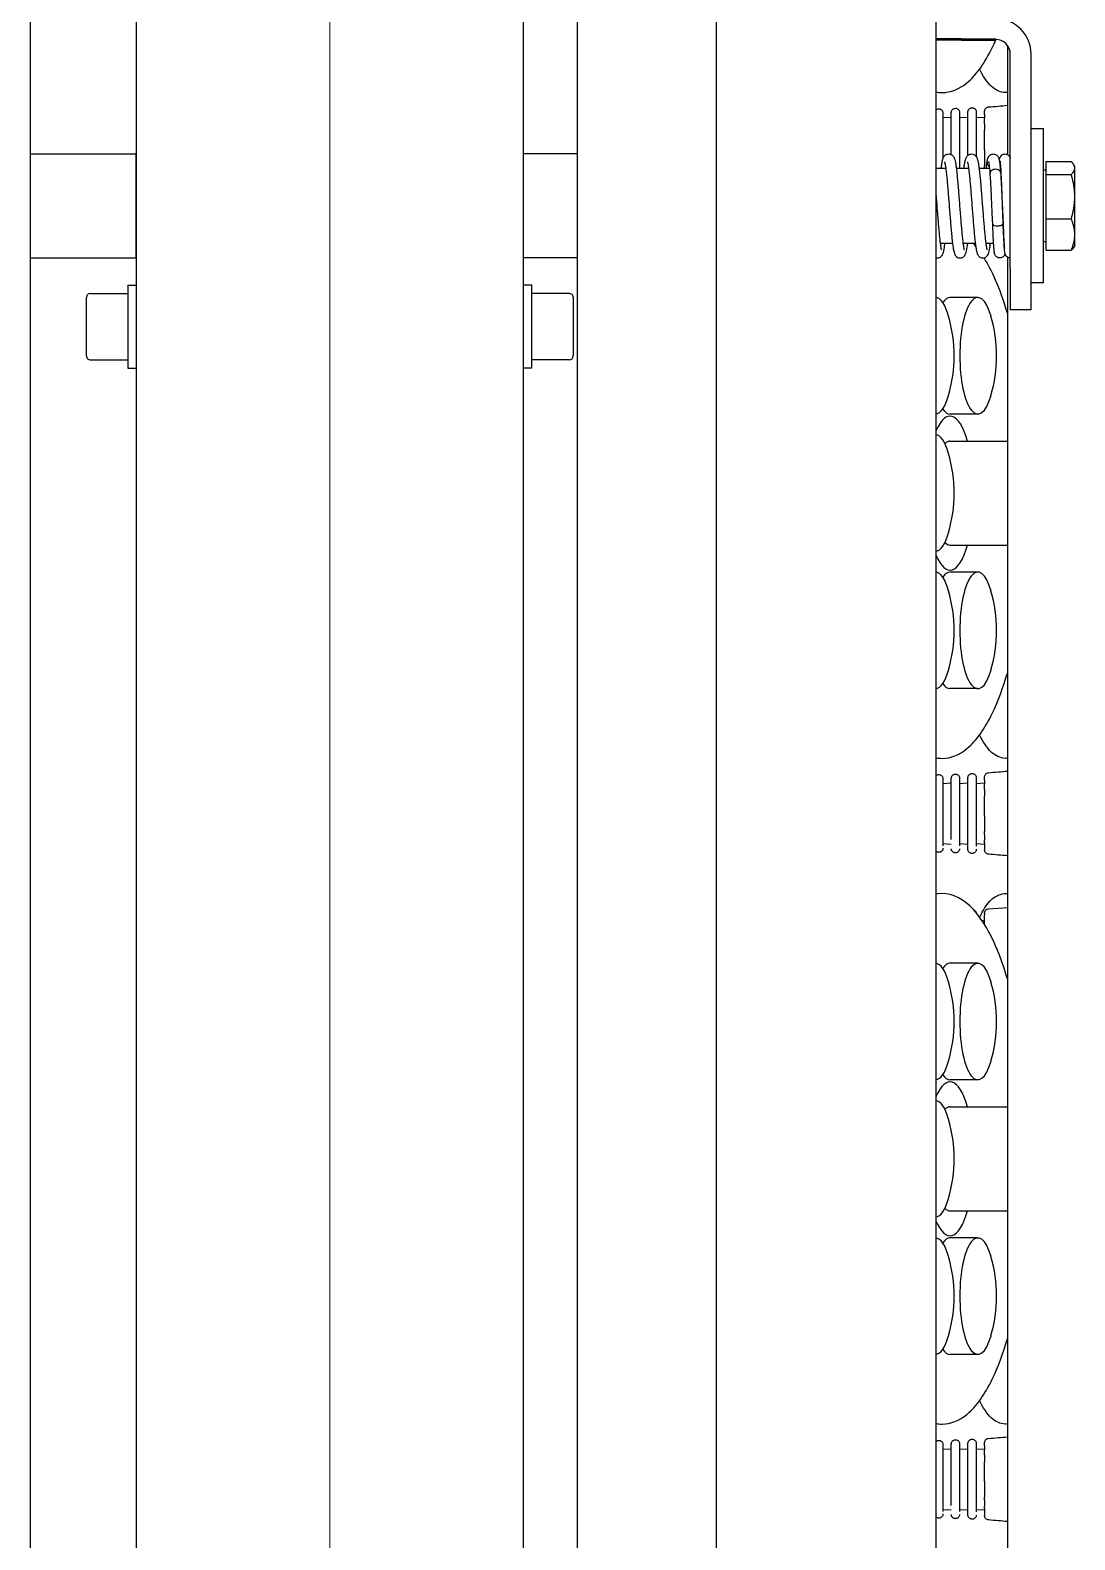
# Model space of a CAD drawing. Extents: x -3873 to 164127, y 7129 to 96529.
# Drawn here: x 54281.5 to 54532.5, y 47618.3 to 47981.2 of the extents above; entities that cross this region are included whole.
import ezdxf

# ---------------------------------------------------------------- set-up
doc = ezdxf.new("R2010")
doc.units = 0
doc.layers.add('KROMEKA', color=1, linetype='CONTINUOUS')
doc.layers.add('LAYOUT Kromeka', color=1, linetype='CONTINUOUS', lineweight=5)
doc.layers.add('Visible (ISO)', color=7, linetype='CONTINUOUS', lineweight=50)

# ---------------------------------------------------------------- blocks, each defined once
blk = doc.blocks.new('KD21-ara_yolma-64')
at = {"layer": 'KROMEKA', "color": 0}
for p, q in [((3196, 72), (605.5, 72)), ((1297, 72), (1297, 46.5)), ((1322, 72), (1322, 46.5)), ((1273.5, 58.5), (1287.5, 58.5)), ((1272.5, 57.5), (1272.5, 48.5)), ((1288.5, 57.5), (1288.5, 48.5)), ((1290.5, 48.5), (1270.5, 48.5)), ((1270.5, 48.5), (1270.5, 46.5)), ((1290.5, 48.5), (1290.5, 46.5)), ((2305.93, 46.5), (605.5, 46.5)), ((1297, 46.5), (1322, 46.5)), ((1301.5, 46.5), (1301.5, 46.5)), ((1317.5, 46.5), (1317.5, 46.5)), ((605.5, -46.5), (1378, -46.5)), ((1270.5, -48.5), (1270.5, -46.5)), ((1290.5, -48.5), (1290.5, -46.5)), ((1297, -59.51), (1297, -46.5)), ((1322, -59.51), (1322, -46.5)), ((1270.5, -48.5), (1290.5, -48.5)), ((1272.5, -57.5), (1272.5, -48.5)), ((1288.5, -57.5), (1288.5, -48.5)), ((605.5, -59.51), (3955.5, -59.51)), ((1287.5, -58.5), (1273.5, -58.5)), ((605.5, -92.91), (1408, -92.91)), ((1370, -145.61), (605.5, -145.61)), ((996, -147.33), (995.76, -147.33)), ((1011.84, -147.33), (996, -147.33)), ((996.26, -147.33), (996.16, -149.33)), ((1010.74, -147.33), (1010.84, -149.33)), ((1011.84, -147.33), (1011.84, -147.33)), ((1156, -147.33), (1155.76, -147.33)), ((1171.84, -147.33), (1156, -147.33)), ((1156.26, -147.33), (1156.16, -149.33)), ((1170.74, -147.33), (1170.84, -149.33)), ((1171.84, -147.33), (1171.84, -147.33)), ((1300.5, -149.62), (1300.5, -146.66)), ((1318.5, -148), (1318.5, -145.61)), ((1331.84, -147.33), (1320.91, -147.33)), ((1330.74, -147.33), (1330.84, -149.33)), ((1331.84, -147.33), (1331.84, -147.33)), ((994.02, -150.3), (994.02, -150.3)), ((995.94, -151.33), (995.72, -151.33)), ((1011.98, -151.33), (995.94, -151.33)), ((996.26, -151.33), (996.16, -153.33)), ((997.21, -149.33), (1011.98, -149.33)), ((1010.74, -151.33), (1010.84, -153.33)), ((1011.98, -151.33), (1011.98, -151.33)), ((1033.5, -155.7), (1033.5, -149.01)), ((1061.5, -155.7), (1061.5, -149.01)), ((1068, -149.01), (1068, -162.88)), ((1093, -149.01), (1093, -162.88)), ((1099.5, -155.7), (1099.5, -149.01)), ((1127.5, -155.7), (1127.5, -149.01)), ((1154.02, -150.3), (1154.02, -150.3)), ((1155.94, -151.33), (1155.72, -151.33)), ((1171.98, -151.33), (1155.94, -151.33)), ((1156.26, -151.33), (1156.16, -153.33)), ((1157.21, -149.33), (1171.98, -149.33)), ((1170.74, -151.33), (1170.84, -153.33)), ((1171.98, -151.33), (1171.98, -151.33)), ((1193.5, -155.7), (1193.5, -149.01)), ((1221.5, -155.7), (1221.5, -149.01)), ((1228, -149.01), (1228, -162.88)), ((1253, -149.01), (1253, -162.88)), ((1259.5, -155.7), (1259.5, -149.01)), ((1287.5, -155.7), (1287.5, -149.01)), ((1300.5, -155.1), (1300.5, -152.14)), ((1318.5, -153.48), (1318.5, -150.52)), ((1331.98, -151.33), (1318.5, -151.33)), ((1321.84, -149.33), (1331.98, -149.33)), ((1330.74, -151.33), (1330.84, -153.33)), ((1331.98, -151.33), (1331.98, -151.33)), ((993.89, -154.3), (993.89, -154.3)), ((994.89, -153.33), (997.13, -153.33)), ((995.94, -155.33), (995.68, -155.33)), ((1012.11, -155.33), (995.94, -155.33)), ((996.26, -155.33), (996.16, -157.33)), ((997.13, -153.33), (1012.11, -153.33)), ((1010.74, -155.33), (1010.84, -157.33)), ((1153.89, -154.3), (1153.89, -154.3)), ((1154.89, -153.33), (1157.13, -153.33)), ((1155.94, -155.33), (1155.68, -155.33)), ((1172.11, -155.33), (1155.94, -155.33)), ((1156.26, -155.33), (1156.16, -157.33)), ((1157.13, -153.33), (1172.11, -153.33)), ((1170.74, -155.33), (1170.84, -157.33)), ((1318.5, -158.58), (1318.5, -156)), ((1332.11, -155.33), (1321.35, -155.33)), ((1321.69, -153.33), (1332.11, -153.33)), ((1330.74, -155.33), (1330.84, -157.33)), ((994.71, -157.33), (994.8, -157.33)), ((995.32, -157.33), (994.8, -157.33)), ((996.43, -157.33), (995.32, -157.33)), ((996.43, -157.33), (997.06, -157.33)), ((998.48, -157.33), (997.06, -157.33)), ((998.48, -157.33), (999.2, -157.33)), ((1001.09, -157.33), (999.2, -157.33)), ((1002.97, -157.33), (1001.09, -157.33)), ((1002.97, -157.33), (1004.53, -157.33)), ((1004.53, -157.33), (1006.16, -157.33)), ((1006.16, -157.33), (1007.68, -157.33)), ((1009.26, -157.33), (1007.68, -157.33)), ((1009.26, -157.33), (1010.51, -157.33)), ((1011.5, -157.33), (1010.51, -157.33)), ((1011.5, -157.33), (1012.05, -157.33)), ((1012.05, -157.33), (1012.28, -157.33)), ((1012.28, -157.33), (1012.29, -157.33)), ((1136.8, -157.33), (1137.44, -157.33)), ((1137.44, -157.33), (1138.42, -157.33)), ((1137.81, -156.68), (1137.84, -157.33)), ((1138.42, -157.33), (1139.11, -157.33)), ((1139.53, -157.33), (1139.11, -157.33)), ((1139.53, -157.33), (1139.58, -157.33)), ((1140.57, -158.25), (1140.93, -162.88)), ((1154.71, -157.33), (1154.8, -157.33)), ((1155.32, -157.33), (1154.8, -157.33)), ((1156.43, -157.33), (1155.32, -157.33)), ((1156.43, -157.33), (1157.06, -157.33)), ((1158.48, -157.33), (1157.06, -157.33)), ((1158.48, -157.33), (1159.2, -157.33)), ((1161.09, -157.33), (1159.2, -157.33)), ((1162.97, -157.33), (1161.09, -157.33)), ((1162.97, -157.33), (1164.53, -157.33)), ((1164.53, -157.33), (1166.16, -157.33)), ((1166.16, -157.33), (1167.68, -157.33)), ((1169.26, -157.33), (1167.68, -157.33)), ((1169.26, -157.33), (1170.51, -157.33)), ((1171.5, -157.33), (1170.51, -157.33)), ((1171.5, -157.33), (1172.05, -157.33)), ((1172.05, -157.33), (1172.28, -157.33)), ((1172.28, -157.33), (1172.29, -157.33)), ((1300.5, -159.49), (1300.5, -157.62)), ((1318.5, -157.33), (1319.2, -157.33)), ((1321.09, -157.33), (1319.2, -157.33)), ((1322.97, -157.33), (1321.09, -157.33)), ((1322.97, -157.33), (1324.53, -157.33)), ((1324.53, -157.33), (1326.16, -157.33)), ((1326.16, -157.33), (1327.68, -157.33)), ((1329.26, -157.33), (1327.68, -157.33)), ((1329.26, -157.33), (1330.51, -157.33)), ((1331.5, -157.33), (1330.51, -157.33)), ((1331.5, -157.33), (1332.05, -157.33)), ((1332.05, -157.33), (1332.28, -157.33)), ((1332.28, -157.33), (1332.29, -157.33)), ((605.5, -162.88), (1297.17, -162.88)), ((1300.5, -162), (1300.5, -162)), ((1318.5, -161.26), (1318.5, -161.09)), ((1321.83, -162.88), (1347.99, -162.88)), ((1294.5, -163.5), (1284.5, -163.5)), ((1284.5, -168.5), (1284.5, -163.5)), ((1294.5, -163.5), (1346, -163.5)), ((1284.5, -168.5), (1294.5, -168.5)), ((1291, -171.5), (1291, -168.5)), ((1294.5, -168.5), (1346, -168.5)), ((1328, -171.5), (1328, -168.5)), ((1291, -171.5), (1328, -171.5)), ((1298.84, -172.1), (1298.84, -178.15)), ((1298.84, -172.1), (1306.4, -172.1)), ((1300.9, -172.1), (1300.9, -171.5)), ((1306.4, -172.1), (1317.07, -172.1)), ((1306.4, -172.1), (1306.4, -178.15)), ((1317.07, -172.1), (1320.16, -172.1)), ((1317.07, -172.1), (1317.07, -178.15)), ((1318.1, -172.1), (1318.1, -171.5)), ((1320.16, -172.1), (1320.16, -178.15)), ((1300, -179), (1299.6, -178.77)), ((1300, -179), (1302.62, -179)), ((1302.62, -179), (1311.73, -179)), ((1311.73, -179), (1318.61, -179)), ((1318.61, -179), (1319, -179)), ((1319, -179), (1319.4, -178.77))]:
    blk.add_line(p, q, dxfattribs=at)
for centre, radius, start, end in [((1273.5, 57.5), 1, 90, 180), ((1287.5, 57.5), 1, 0, 90), ((1273.5, -57.5), 1, 180, 270), ((1287.5, -57.5), 1, 270, 0), ((1047.5, -115.51), 34.5, 253.9452, 286.0548), ((1080.5, -115.51), 34.5, 253.9452, 286.0548), ((1113.5, -115.51), 34.5, 253.9452, 286.0548), ((1207.5, -115.51), 34.5, 253.9452, 286.0548), ((1240.5, -115.51), 34.5, 253.9452, 286.0548), ((1273.5, -115.51), 34.5, 253.9452, 286.0548), ((1047.5, -125.71), 34.5, 253.9452, 286.0548), ((1113.5, -125.71), 34.5, 253.9452, 286.0548), ((1207.5, -125.71), 34.5, 253.9452, 286.0548), ((1273.5, -125.71), 34.5, 253.9452, 286.0548), ((1346, -160), 8.5, 270, 0), ((1346, -160), 3.5, 270, 0)]:
    blk.add_arc(centre, radius, start, end, dxfattribs=at)
for centre, major_axis, ratio, start_param, end_param in [((1047.5, -145.5), (-14, 0), 0.309017, 0.025375, 0.820968), ((1047.5, -149.01), (-14, 0), 0.309017, 5.865481, 6.283185), ((1047.5, -145.5), (14, 0), 0.309017, 5.462218, 6.25781), ((1080.5, -149.01), (-18.5, 0), 0.309017, 5.646199, 7.112101), ((1047.5, -149.01), (14, 0), 0.309017, 0, 0.417704), ((1080.5, -145.5), (-14, 0), 0.309017, 0.025375, 0.820968), ((1080.5, -149.01), (-12.5, 0), 0.309017, 5.963403, 6.283185), ((1080.5, -145.5), (14, 0), 0.309017, 5.462218, 6.25781), ((1080.5, -149.01), (12.5, 0), 0.309017, 0, 0.319782), ((1080.5, -149.01), (18.5, 0), 0.309017, 5.45427, 6.920172), ((1113.5, -145.5), (-14, 0), 0.309017, 0.025375, 0.820968), ((1113.5, -149.01), (-14, 0), 0.309017, 5.865481, 6.283185), ((1113.5, -145.5), (14, 0), 0.309017, 5.462218, 6.25781), ((1113.5, -149.01), (14, 0), 0.309017, 0, 0.417704), ((1207.5, -145.5), (-14, 0), 0.309017, 0.025375, 0.820968), ((1207.5, -149.01), (-14, 0), 0.309017, 5.865481, 6.283185), ((1207.5, -145.5), (14, 0), 0.309017, 5.462218, 6.25781), ((1240.5, -149.01), (-18.5, 0), 0.309017, 5.646199, 7.112101), ((1207.5, -149.01), (14, 0), 0.309017, 0, 0.417704), ((1240.5, -145.5), (-14, 0), 0.309017, 0.025375, 0.820968), ((1240.5, -149.01), (-12.5, 0), 0.309017, 5.963403, 6.283185), ((1240.5, -145.5), (14, 0), 0.309017, 5.462218, 6.25781), ((1240.5, -149.01), (12.5, 0), 0.309017, 0, 0.319782), ((1240.5, -149.01), (18.5, 0), 0.309017, 5.45427, 6.920172), ((1273.5, -145.5), (-14, 0), 0.309017, 0.025375, 0.820968), ((1273.5, -149.01), (-14, 0), 0.309017, 5.865481, 6.283185), ((1273.5, -145.5), (14, 0), 0.309017, 5.462218, 6.25781), ((1273.5, -149.01), (14, 0), 0.309017, 0, 0.417704), ((1047.5, -155.7), (-14, 0), 0.309017, 2.320625, 7.104153), ((1113.5, -155.7), (-14, 0), 0.309017, 2.320625, 7.104153), ((1207.5, -155.7), (-14, 0), 0.309017, 2.320625, 7.104153), ((1273.5, -155.7), (-14, 0), 0.309017, 2.320625, 7.104153), ((1005, -158.22), (-11.29, -0.03), 0.002005, 6.282899, 6.282987), ((1002, -158.22), (11.29, -0.03), 0.002005, 0.000198, 0.000286), ((1165, -158.22), (-11.29, -0.03), 0.002005, 6.282899, 6.282987), ((1162, -158.22), (11.29, -0.03), 0.002005, 0.000198, 0.000286), ((1305.19, -160.53), (-0.1, 1.25), 0.38154, 6.270224, 7.821995), ((1317.45, -159.92), (-0.14, 1.24), 0.704994, 4.635293, 6.251768), ((1319.89, -159.18), (0.25, 1.23), 0.921119, 0.048443, 1.215441), ((1322, -158.22), (11.29, -0.03), 0.002005, 0.000198, 0.000286), ((1305.19, -160.53), (0.1, -1.25), 0.38154, 4.680402, 6.270169), ((1317.45, -159.92), (0.14, -1.24), 0.704994, 6.252086, 7.776885)]:
    blk.add_ellipse(centre, major_axis=major_axis, ratio=ratio, start_param=start_param, end_param=end_param, dxfattribs=at)
for points, knots in [([(995.16, -147.33), (995.15, -147.33), (995.15, -147.33), (995.15, -147.33), (995.15, -147.33), (995.13, -147.33), (995.1, -147.33), (995.02, -147.32), (994.97, -147.32), (994.81, -147.28), (994.71, -147.24), (994.53, -147.12), (994.45, -147.05), (994.32, -146.89), (994.26, -146.79), (994.18, -146.57), (994.15, -146.43), (994.16, -146.3)], [0, 0, 0, 0, 0.0001754, 0.0001754, 0.0003546, 0.0003546, 0.0082257, 0.0082257, 0.0240035, 0.0240035, 0.0558555, 0.0558555, 0.0877074, 0.0877074, 0.1195593, 0.1195593, 0.1596693, 0.1596693, 0.1596693, 0.1596693]), ([(994.16, -146.3), (994.16, -146.19), (994.18, -146.08), (994.26, -145.88), (994.31, -145.78), (994.41, -145.67), (994.43, -145.64), (994.46, -145.61)], [0, 0, 0, 0, 0.03234533, 0.03234533, 0.06485649, 0.06485649, 0.0766981, 0.0766981, 0.0766981, 0.0766981]), ([(1012.84, -146.3), (1012.85, -146.41), (1012.83, -146.52), (1012.77, -146.72), (1012.72, -146.82), (1012.6, -147), (1012.52, -147.08), (1012.34, -147.21), (1012.24, -147.26), (1012.09, -147.3), (1012.04, -147.31), (1011.96, -147.33), (1011.93, -147.33), (1011.89, -147.33), (1011.88, -147.33), (1011.86, -147.33), (1011.86, -147.33), (1011.85, -147.33), (1011.85, -147.33), (1011.85, -147.33), (1011.85, -147.33), (1011.84, -147.33), (1011.84, -147.33), (1011.84, -147.33)], [0, 0, 0, 0, 0.0323423, 0.0323423, 0.0648538, 0.0648538, 0.097359, 0.097359, 0.1298643, 0.1298643, 0.1459593, 0.1459593, 0.1540946, 0.1540946, 0.1571432, 0.1571432, 0.1594295, 0.1594295, 0.1596439, 0.1596439, 0.1597437, 0.1597437, 0.1597686, 0.1597686, 0.1597686, 0.1597686]), ([(1012.54, -145.61), (1012.55, -145.62), (1012.56, -145.64), (1012.65, -145.73), (1012.71, -145.82), (1012.81, -146.03), (1012.84, -146.17), (1012.84, -146.3)], [0.07647157, 0.07647157, 0.07647157, 0.07647157, 0.08162228, 0.08162228, 0.11325496, 0.11325496, 0.15308456, 0.15308456, 0.15308456, 0.15308456]), ([(1016.75, -147.11), (1016.75, -149.22), (1017.62, -151.27), (1020.98, -155.37), (1023.85, -157.37), (1030.38, -160.54), (1033.72, -161.78), (1037.46, -162.88)], [0, 0, 0, 0, 0.2478391, 0.2478391, 0.5672482, 0.5672482, 0.8121976, 0.8121976, 0.8121976, 0.8121976]), ([(1123.54, -162.88), (1126.54, -162), (1129.27, -161.03), (1135.83, -158.17), (1139.07, -156.13), (1143.42, -151.49), (1144.57, -148.72), (1144.15, -145.84), (1144.13, -145.72), (1144.11, -145.61)], [2.3293951, 2.3293951, 2.3293951, 2.3293951, 2.5256035, 2.5256035, 2.859362, 2.859362, 3.1871954, 3.1871954, 3.2004909, 3.2004909, 3.2004909, 3.2004909]), ([(1155.16, -147.33), (1155.15, -147.33), (1155.15, -147.33), (1155.15, -147.33), (1155.15, -147.33), (1155.13, -147.33), (1155.1, -147.33), (1155.02, -147.32), (1154.97, -147.32), (1154.81, -147.28), (1154.71, -147.24), (1154.53, -147.12), (1154.45, -147.05), (1154.32, -146.89), (1154.26, -146.79), (1154.18, -146.57), (1154.15, -146.43), (1154.16, -146.3)], [0, 0, 0, 0, 0.0001754, 0.0001754, 0.0003546, 0.0003546, 0.0082257, 0.0082257, 0.0240035, 0.0240035, 0.0558555, 0.0558555, 0.0877074, 0.0877074, 0.1195593, 0.1195593, 0.1596693, 0.1596693, 0.1596693, 0.1596693]), ([(1154.16, -146.3), (1154.16, -146.19), (1154.18, -146.08), (1154.26, -145.88), (1154.31, -145.78), (1154.41, -145.67), (1154.43, -145.64), (1154.46, -145.61)], [0, 0, 0, 0, 0.03234533, 0.03234533, 0.06485649, 0.06485649, 0.0766981, 0.0766981, 0.0766981, 0.0766981]), ([(1172.84, -146.3), (1172.85, -146.41), (1172.83, -146.52), (1172.77, -146.72), (1172.72, -146.82), (1172.6, -147), (1172.52, -147.08), (1172.34, -147.21), (1172.24, -147.26), (1172.09, -147.3), (1172.04, -147.31), (1171.96, -147.33), (1171.93, -147.33), (1171.89, -147.33), (1171.88, -147.33), (1171.86, -147.33), (1171.86, -147.33), (1171.85, -147.33), (1171.85, -147.33), (1171.85, -147.33), (1171.85, -147.33), (1171.84, -147.33), (1171.84, -147.33), (1171.84, -147.33)], [0, 0, 0, 0, 0.0323423, 0.0323423, 0.0648538, 0.0648538, 0.097359, 0.097359, 0.1298643, 0.1298643, 0.1459593, 0.1459593, 0.1540946, 0.1540946, 0.1571432, 0.1571432, 0.1594295, 0.1594295, 0.1596439, 0.1596439, 0.1597437, 0.1597437, 0.1597686, 0.1597686, 0.1597686, 0.1597686]), ([(1172.54, -145.61), (1172.55, -145.62), (1172.56, -145.64), (1172.65, -145.73), (1172.71, -145.82), (1172.81, -146.03), (1172.84, -146.17), (1172.84, -146.3)], [0.07647157, 0.07647157, 0.07647157, 0.07647157, 0.08162228, 0.08162228, 0.11325496, 0.11325496, 0.15308456, 0.15308456, 0.15308456, 0.15308456]), ([(1176.75, -147.11), (1176.75, -149.22), (1177.62, -151.27), (1180.98, -155.37), (1183.85, -157.37), (1190.38, -160.54), (1193.72, -161.78), (1197.46, -162.88)], [0, 0, 0, 0, 0.2478391, 0.2478391, 0.5672482, 0.5672482, 0.8121976, 0.8121976, 0.8121976, 0.8121976]), ([(1297.05, -145.61), (1297.01, -145.75), (1296.99, -145.9), (1297.01, -146.21), (1297.06, -146.37), (1297.18, -146.65), (1297.26, -146.76), (1297.44, -146.96), (1297.53, -147.04), (1297.76, -147.19), (1297.88, -147.25), (1298.44, -147.48), (1298.89, -147.55), (1299.82, -147.7), (1300.15, -147.74), (1300.5, -147.79)], [75.3767197, 75.3767197, 75.3767197, 75.3767197, 75.4029111, 75.4029111, 75.4327231, 75.4327231, 75.4665369, 75.4665369, 75.511076, 75.511076, 75.590222, 75.590222, 75.9159116, 75.9159116, 76.0644159, 76.0644159, 76.0644159, 76.0644159]), ([(1320.07, -147.71), (1320.07, -147.71), (1320.07, -147.71), (1320.07, -147.71), (1320.01, -147.74), (1319.73, -147.81), (1319.44, -147.86), (1318.57, -148), (1317.91, -148.08), (1316.73, -148.21), (1316.28, -148.25), (1315.33, -148.34), (1314.82, -148.39), (1313.75, -148.48), (1313.2, -148.53), (1312.06, -148.62), (1311.47, -148.67), (1310.28, -148.76), (1309.68, -148.8), (1308.48, -148.9), (1307.88, -148.94), (1306.69, -149.04), (1306.11, -149.08), (1304.97, -149.18), (1304.41, -149.23), (1303.35, -149.32), (1302.83, -149.37), (1301.87, -149.46), (1301.41, -149.51), (1300.56, -149.61), (1300.17, -149.66), (1299.45, -149.77), (1299.13, -149.82), (1298.5, -149.95), (1298.23, -150.01), (1297.83, -150.18), (1297.74, -150.23), (1297.56, -150.35), (1297.47, -150.41), (1297.28, -150.62), (1297.15, -150.78), (1297.02, -151.16), (1296.99, -151.35), (1297.01, -151.7), (1297.06, -151.86), (1297.19, -152.14), (1297.27, -152.25), (1297.44, -152.45), (1297.54, -152.52), (1297.77, -152.67), (1297.88, -152.73), (1298.24, -152.87), (1298.46, -152.92), (1299.08, -153.06), (1299.5, -153.13), (1300.16, -153.22), (1300.33, -153.24), (1300.5, -153.26)], [78.72936, 78.72936, 78.72936, 78.72936, 78.732164, 78.732164, 78.848431, 78.848431, 79.059976, 79.059976, 79.347259, 79.347259, 79.502883, 79.502883, 79.660582, 79.660582, 79.819442, 79.819442, 79.97903, 79.97903, 80.139141, 80.139141, 80.299699, 80.299699, 80.460722, 80.460722, 80.622335, 80.622335, 80.784839, 80.784839, 80.94891, 80.94891, 81.116246, 81.116246, 81.292214, 81.292214, 81.505998, 81.505998, 81.56488, 81.56488, 81.606774, 81.606774, 81.654369, 81.654369, 81.686692, 81.686692, 81.716527, 81.716527, 81.750477, 81.750477, 81.795357, 81.795357, 81.87585, 81.87585, 82.046773, 82.046773, 82.274164, 82.274164, 82.347598, 82.347598, 82.347598, 82.347598]), ([(1312.53, -145.61), (1312.12, -145.64), (1311.7, -145.68), (1310.69, -145.76), (1310.08, -145.8), (1308.88, -145.9), (1308.28, -145.94), (1307.1, -146.04), (1306.51, -146.08), (1305.39, -146.18), (1304.84, -146.22), (1303.79, -146.31), (1303.29, -146.36), (1302.36, -146.45), (1301.92, -146.5), (1301.13, -146.58), (1300.77, -146.63), (1300.14, -146.71), (1299.86, -146.76), (1299.43, -146.83), (1299.25, -146.87), (1299.03, -146.92), (1298.96, -146.94), (1298.93, -146.95), (1298.93, -146.96), (1298.93, -146.96)], [73.564062, 73.564062, 73.564062, 73.564062, 73.67676, 73.67676, 73.837665, 73.837665, 73.998116, 73.998116, 74.15811, 74.15811, 74.317543, 74.317543, 74.476163, 74.476163, 74.633436, 74.633436, 74.7882, 74.7882, 74.937729, 74.937729, 75.075234, 75.075234, 75.185435, 75.185435, 75.20868, 75.20868, 75.20868, 75.20868]), ([(1318.5, -146.88), (1318.55, -146.89), (1318.6, -146.89), (1319.04, -146.95), (1319.4, -147), (1320.06, -147.12), (1320.35, -147.17), (1320.85, -147.31), (1321.04, -147.36), (1321.41, -147.59), (1321.5, -147.65), (1321.71, -147.86), (1321.84, -148.02), (1321.98, -148.41), (1322.01, -148.59), (1321.99, -148.95), (1321.94, -149.11), (1321.82, -149.39), (1321.74, -149.5), (1321.56, -149.7), (1321.47, -149.77), (1321.25, -149.93), (1321.13, -149.98), (1320.57, -150.21), (1320.14, -150.28), (1319.16, -150.44), (1318.76, -150.49), (1317.9, -150.6), (1317.45, -150.65), (1316.49, -150.75), (1315.98, -150.79), (1314.93, -150.89), (1314.38, -150.94), (1313.24, -151.03), (1312.66, -151.08), (1311.48, -151.17), (1310.88, -151.22), (1309.67, -151.31), (1309.07, -151.36), (1307.87, -151.45), (1307.28, -151.5), (1306.12, -151.59), (1305.56, -151.64), (1304.47, -151.73), (1303.95, -151.78), (1302.96, -151.87), (1302.5, -151.91), (1301.64, -152), (1301.24, -152.05), (1300.54, -152.13), (1300.23, -152.18), (1299.7, -152.26), (1299.48, -152.3), (1299.16, -152.36), (1299.05, -152.39), (1298.95, -152.42), (1298.93, -152.43), (1298.93, -152.43)], [77.873621, 77.873621, 77.873621, 77.873621, 77.893959, 77.893959, 78.064614, 78.064614, 78.252147, 78.252147, 78.415336, 78.415336, 78.462901, 78.462901, 78.511714, 78.511714, 78.544232, 78.544232, 78.574034, 78.574034, 78.607787, 78.607787, 78.652173, 78.652173, 78.73072, 78.73072, 79.049431, 79.049431, 79.231464, 79.231464, 79.400153, 79.400153, 79.564742, 79.564742, 79.7275, 79.7275, 79.889263, 79.889263, 80.05039, 80.05039, 80.211035, 80.211035, 80.371236, 80.371236, 80.530935, 80.530935, 80.689956, 80.689956, 80.847913, 80.847913, 81.003987, 81.003987, 81.156319, 81.156319, 81.300372, 81.300372, 81.425039, 81.425039, 81.491865, 81.491865, 81.491865, 81.491865]), ([(1332.84, -146.3), (1332.85, -146.41), (1332.83, -146.52), (1332.77, -146.72), (1332.72, -146.82), (1332.6, -147), (1332.52, -147.08), (1332.34, -147.21), (1332.24, -147.26), (1332.09, -147.3), (1332.04, -147.31), (1331.96, -147.33), (1331.93, -147.33), (1331.89, -147.33), (1331.88, -147.33), (1331.86, -147.33), (1331.86, -147.33), (1331.85, -147.33), (1331.85, -147.33), (1331.85, -147.33), (1331.85, -147.33), (1331.84, -147.33), (1331.84, -147.33), (1331.84, -147.33)], [0, 0, 0, 0, 0.0323423, 0.0323423, 0.0648538, 0.0648538, 0.097359, 0.097359, 0.1298643, 0.1298643, 0.1459593, 0.1459593, 0.1540946, 0.1540946, 0.1571432, 0.1571432, 0.1594295, 0.1594295, 0.1596439, 0.1596439, 0.1597437, 0.1597437, 0.1597686, 0.1597686, 0.1597686, 0.1597686]), ([(1332.54, -145.61), (1332.55, -145.62), (1332.56, -145.64), (1332.65, -145.73), (1332.71, -145.82), (1332.81, -146.03), (1332.84, -146.17), (1332.84, -146.3)], [0.07647157, 0.07647157, 0.07647157, 0.07647157, 0.08162228, 0.08162228, 0.11325496, 0.11325496, 0.15308456, 0.15308456, 0.15308456, 0.15308456]), ([(1336.75, -147.11), (1336.75, -149.22), (1337.62, -151.27), (1340.98, -155.37), (1343.85, -157.37), (1348.17, -159.47), (1348.83, -159.76), (1349.5, -160.05)], [0, 0, 0, 0, 0.2478391, 0.2478391, 0.5672482, 0.5672482, 0.6213672, 0.6213672, 0.6213672, 0.6213672]), ([(994.02, -150.3), (994.03, -150.19), (994.05, -150.08), (994.13, -149.88), (994.18, -149.78), (994.32, -149.62), (994.4, -149.54), (994.58, -149.43), (994.69, -149.38), (994.84, -149.35), (994.9, -149.34), (994.97, -149.33), (994.98, -149.33), (995, -149.33), (995.01, -149.33), (995.02, -149.33), (995.02, -149.33), (995.02, -149.33), (995.02, -149.33), (995.02, -149.33), (995.02, -149.33), (995.02, -149.33)], [0, 0, 0, 0, 0.0323454, 0.0323454, 0.0648566, 0.0648566, 0.0973618, 0.0973618, 0.1298671, 0.1298671, 0.1459622, 0.1459622, 0.1500274, 0.1500274, 0.153076, 0.153076, 0.1531475, 0.1531475, 0.1531724, 0.1531724, 0.1531849, 0.1531849, 0.1531849, 0.1531849]), ([(995.02, -151.33), (995.02, -151.33), (995.02, -151.33), (995.02, -151.33), (995.01, -151.33), (994.98, -151.33), (994.96, -151.33), (994.88, -151.32), (994.83, -151.31), (994.67, -151.27), (994.58, -151.23), (994.4, -151.12), (994.32, -151.05), (994.18, -150.88), (994.13, -150.79), (994.04, -150.57), (994.02, -150.43), (994.02, -150.3)], [0, 0, 0, 0, 0.0004883, 0.0004883, 0.0014649, 0.0014649, 0.0092831, 0.0092831, 0.0249544, 0.0249544, 0.0565871, 0.0565871, 0.0882198, 0.0882198, 0.1198524, 0.1198524, 0.159682, 0.159682, 0.159682, 0.159682]), ([(1011.98, -149.33), (1011.98, -149.33), (1011.98, -149.33), (1011.98, -149.33), (1011.98, -149.33), (1011.98, -149.33), (1011.98, -149.33), (1011.99, -149.33), (1012, -149.33), (1012.06, -149.33), (1012.11, -149.34), (1012.26, -149.37), (1012.36, -149.4), (1012.55, -149.51), (1012.63, -149.57), (1012.78, -149.73), (1012.84, -149.82), (1012.94, -150.03), (1012.97, -150.17), (1012.98, -150.3)], [0, 0, 0, 0, 0.0000225, 0.0000225, 0.0002026, 0.0002026, 0.0007294, 0.0007294, 0.0026826, 0.0026826, 0.0183539, 0.0183539, 0.0499866, 0.0499866, 0.0816192, 0.0816192, 0.1132519, 0.1132519, 0.1530815, 0.1530815, 0.1530815, 0.1530815]), ([(1012.98, -150.3), (1012.98, -150.41), (1012.96, -150.52), (1012.9, -150.72), (1012.85, -150.82), (1012.73, -151), (1012.65, -151.08), (1012.47, -151.21), (1012.37, -151.26), (1012.22, -151.3), (1012.17, -151.31), (1012.09, -151.33), (1012.06, -151.33), (1012.02, -151.33), (1012.01, -151.33), (1011.99, -151.33), (1011.99, -151.33), (1011.98, -151.33), (1011.98, -151.33), (1011.98, -151.33), (1011.98, -151.33), (1011.98, -151.33), (1011.98, -151.33), (1011.98, -151.33)], [0, 0, 0, 0, 0.0323427, 0.0323427, 0.0648545, 0.0648545, 0.0973599, 0.0973599, 0.129865, 0.129865, 0.1459598, 0.1459598, 0.1540948, 0.1540948, 0.1571434, 0.1571434, 0.1594297, 0.1594297, 0.159644, 0.159644, 0.1597438, 0.1597438, 0.1597688, 0.1597688, 0.1597688, 0.1597688]), ([(1154.02, -150.3), (1154.03, -150.19), (1154.05, -150.08), (1154.13, -149.88), (1154.18, -149.78), (1154.32, -149.62), (1154.4, -149.54), (1154.58, -149.43), (1154.69, -149.38), (1154.84, -149.35), (1154.9, -149.34), (1154.97, -149.33), (1154.98, -149.33), (1155, -149.33), (1155.01, -149.33), (1155.02, -149.33), (1155.02, -149.33), (1155.02, -149.33), (1155.02, -149.33), (1155.02, -149.33), (1155.02, -149.33), (1155.02, -149.33)], [0, 0, 0, 0, 0.0323454, 0.0323454, 0.0648566, 0.0648566, 0.0973618, 0.0973618, 0.1298671, 0.1298671, 0.1459622, 0.1459622, 0.1500274, 0.1500274, 0.153076, 0.153076, 0.1531475, 0.1531475, 0.1531724, 0.1531724, 0.1531849, 0.1531849, 0.1531849, 0.1531849]), ([(1155.02, -151.33), (1155.02, -151.33), (1155.02, -151.33), (1155.02, -151.33), (1155.01, -151.33), (1154.98, -151.33), (1154.96, -151.33), (1154.88, -151.32), (1154.83, -151.31), (1154.67, -151.27), (1154.58, -151.23), (1154.4, -151.12), (1154.32, -151.05), (1154.18, -150.88), (1154.13, -150.79), (1154.04, -150.57), (1154.02, -150.43), (1154.02, -150.3)], [0, 0, 0, 0, 0.0004883, 0.0004883, 0.0014649, 0.0014649, 0.0092831, 0.0092831, 0.0249544, 0.0249544, 0.0565871, 0.0565871, 0.0882198, 0.0882198, 0.1198524, 0.1198524, 0.159682, 0.159682, 0.159682, 0.159682]), ([(1171.98, -149.33), (1171.98, -149.33), (1171.98, -149.33), (1171.98, -149.33), (1171.98, -149.33), (1171.98, -149.33), (1171.98, -149.33), (1171.99, -149.33), (1172, -149.33), (1172.06, -149.33), (1172.11, -149.34), (1172.26, -149.37), (1172.36, -149.4), (1172.55, -149.51), (1172.63, -149.57), (1172.78, -149.73), (1172.84, -149.82), (1172.94, -150.03), (1172.97, -150.17), (1172.98, -150.3)], [0, 0, 0, 0, 0.0000225, 0.0000225, 0.0002026, 0.0002026, 0.0007294, 0.0007294, 0.0026826, 0.0026826, 0.0183539, 0.0183539, 0.0499866, 0.0499866, 0.0816192, 0.0816192, 0.1132519, 0.1132519, 0.1530815, 0.1530815, 0.1530815, 0.1530815]), ([(1172.98, -150.3), (1172.98, -150.41), (1172.96, -150.52), (1172.9, -150.72), (1172.85, -150.82), (1172.73, -151), (1172.65, -151.08), (1172.47, -151.21), (1172.37, -151.26), (1172.22, -151.3), (1172.17, -151.31), (1172.09, -151.33), (1172.06, -151.33), (1172.02, -151.33), (1172.01, -151.33), (1171.99, -151.33), (1171.99, -151.33), (1171.98, -151.33), (1171.98, -151.33), (1171.98, -151.33), (1171.98, -151.33), (1171.98, -151.33), (1171.98, -151.33), (1171.98, -151.33)], [0, 0, 0, 0, 0.0323427, 0.0323427, 0.0648545, 0.0648545, 0.0973599, 0.0973599, 0.129865, 0.129865, 0.1459598, 0.1459598, 0.1540948, 0.1540948, 0.1571434, 0.1571434, 0.1594297, 0.1594297, 0.159644, 0.159644, 0.1597438, 0.1597438, 0.1597688, 0.1597688, 0.1597688, 0.1597688]), ([(1318.5, -152.36), (1318.73, -152.39), (1318.94, -152.42), (1319.51, -152.5), (1319.84, -152.55), (1320.47, -152.68), (1320.74, -152.74), (1321.15, -152.91), (1321.25, -152.96), (1321.45, -153.1), (1321.54, -153.16), (1321.73, -153.36), (1321.85, -153.52), (1321.98, -153.91), (1322.01, -154.09), (1321.98, -154.44), (1321.94, -154.6), (1321.81, -154.88), (1321.73, -154.99), (1321.55, -155.19), (1321.46, -155.26), (1321.23, -155.41), (1321.11, -155.47), (1320.75, -155.61), (1320.52, -155.67), (1319.89, -155.8), (1319.48, -155.87), (1318.61, -155.99), (1318.19, -156.04), (1317.28, -156.14), (1316.81, -156.19), (1315.8, -156.29), (1315.28, -156.34), (1314.18, -156.43), (1313.61, -156.48), (1312.45, -156.57), (1311.86, -156.62), (1310.67, -156.71), (1310.06, -156.76), (1308.86, -156.85), (1308.26, -156.9), (1307.07, -156.99), (1306.49, -157.04), (1305.36, -157.13), (1304.82, -157.18), (1303.77, -157.27), (1303.27, -157.32), (1302.34, -157.41), (1301.91, -157.45), (1301.11, -157.54), (1300.75, -157.58), (1300.13, -157.67), (1299.85, -157.71), (1299.42, -157.79), (1299.25, -157.82), (1299.02, -157.88), (1298.96, -157.9), (1298.93, -157.91), (1298.93, -157.91), (1298.93, -157.91)], [84.156812, 84.156812, 84.156812, 84.156812, 84.252083, 84.252083, 84.427563, 84.427563, 84.638436, 84.638436, 84.708762, 84.708762, 84.74919, 84.74919, 84.796361, 84.796361, 84.828612, 84.828612, 84.85846, 84.85846, 84.892486, 84.892486, 84.937558, 84.937558, 85.018811, 85.018811, 85.194437, 85.194437, 85.41793, 85.41793, 85.591581, 85.591581, 85.757952, 85.757952, 85.921557, 85.921557, 86.083801, 86.083801, 86.245248, 86.245248, 86.406147, 86.406147, 86.566593, 86.566593, 86.72658, 86.72658, 86.886004, 86.886004, 87.044611, 87.044611, 87.201861, 87.201861, 87.356578, 87.356578, 87.506007, 87.506007, 87.643274, 87.643274, 87.75298, 87.75298, 87.77505, 87.77505, 87.77505, 87.77505]), ([(1331.98, -149.33), (1331.98, -149.33), (1331.98, -149.33), (1331.98, -149.33), (1331.98, -149.33), (1331.98, -149.33), (1331.98, -149.33), (1331.99, -149.33), (1332, -149.33), (1332.06, -149.33), (1332.11, -149.34), (1332.26, -149.37), (1332.36, -149.4), (1332.55, -149.51), (1332.63, -149.57), (1332.78, -149.73), (1332.84, -149.82), (1332.94, -150.03), (1332.97, -150.17), (1332.98, -150.3)], [0, 0, 0, 0, 0.0000225, 0.0000225, 0.0002026, 0.0002026, 0.0007294, 0.0007294, 0.0026826, 0.0026826, 0.0183539, 0.0183539, 0.0499866, 0.0499866, 0.0816192, 0.0816192, 0.1132519, 0.1132519, 0.1530815, 0.1530815, 0.1530815, 0.1530815]), ([(1332.98, -150.3), (1332.98, -150.41), (1332.96, -150.52), (1332.9, -150.72), (1332.85, -150.82), (1332.73, -151), (1332.65, -151.08), (1332.47, -151.21), (1332.37, -151.26), (1332.22, -151.3), (1332.17, -151.31), (1332.09, -151.33), (1332.06, -151.33), (1332.02, -151.33), (1332.01, -151.33), (1331.99, -151.33), (1331.99, -151.33), (1331.98, -151.33), (1331.98, -151.33), (1331.98, -151.33), (1331.98, -151.33), (1331.98, -151.33), (1331.98, -151.33), (1331.98, -151.33)], [0, 0, 0, 0, 0.0323427, 0.0323427, 0.0648545, 0.0648545, 0.0973599, 0.0973599, 0.129865, 0.129865, 0.1459598, 0.1459598, 0.1540948, 0.1540948, 0.1571434, 0.1571434, 0.1594297, 0.1594297, 0.159644, 0.159644, 0.1597438, 0.1597438, 0.1597688, 0.1597688, 0.1597688, 0.1597688]), ([(993.89, -154.3), (993.9, -154.19), (993.92, -154.08), (993.99, -153.88), (994.05, -153.78), (994.19, -153.62), (994.27, -153.54), (994.45, -153.43), (994.56, -153.38), (994.7, -153.35), (994.74, -153.34), (994.81, -153.33), (994.85, -153.33), (994.89, -153.33)], [0, 0, 0, 0, 0.0323454, 0.0323454, 0.0648566, 0.0648566, 0.0973618, 0.0973618, 0.1298671, 0.1298671, 0.1414506, 0.1414506, 0.1531948, 0.1531948, 0.1531948, 0.1531948]), ([(994.89, -155.33), (994.89, -155.33), (994.89, -155.33), (994.89, -155.33), (994.89, -155.33), (994.89, -155.33), (994.89, -155.33), (994.89, -155.33), (994.89, -155.33), (994.88, -155.33), (994.88, -155.33), (994.86, -155.33), (994.85, -155.33), (994.82, -155.33), (994.8, -155.33), (994.73, -155.32), (994.69, -155.31), (994.57, -155.28), (994.49, -155.25), (994.33, -155.17), (994.26, -155.11), (994.14, -155), (994.08, -154.93), (993.99, -154.78), (993.96, -154.7), (993.9, -154.52), (993.89, -154.41), (993.89, -154.3)], [0, 0, 0, 0, 0.0000222, 0.0000222, 0.0000722, 0.0000722, 0.0001721, 0.0001721, 0.000372, 0.000372, 0.0019709, 0.0019709, 0.0051689, 0.0051689, 0.0115673, 0.0115673, 0.0243832, 0.0243832, 0.0501713, 0.0501713, 0.0759593, 0.0759593, 0.1017473, 0.1017473, 0.1275353, 0.1275353, 0.1599226, 0.1599226, 0.1599226, 0.1599226]), ([(1012.11, -153.33), (1012.11, -153.33), (1012.11, -153.33), (1012.12, -153.33), (1012.13, -153.33), (1012.16, -153.33), (1012.17, -153.33), (1012.23, -153.34), (1012.26, -153.34), (1012.37, -153.36), (1012.44, -153.38), (1012.57, -153.44), (1012.63, -153.48), (1012.75, -153.56), (1012.8, -153.61), (1012.9, -153.71), (1012.94, -153.77), (1013.01, -153.9), (1013.04, -153.96), (1013.09, -154.12), (1013.1, -154.21), (1013.11, -154.3)], [0, 0, 0, 0, 0.0002364, 0.0002364, 0.0029098, 0.0029098, 0.008258, 0.008258, 0.0189655, 0.0189655, 0.0404709, 0.0404709, 0.0619763, 0.0619763, 0.0834816, 0.0834816, 0.104987, 0.104987, 0.1264923, 0.1264923, 0.1534609, 0.1534609, 0.1534609, 0.1534609]), ([(1013.11, -154.3), (1013.11, -154.41), (1013.1, -154.52), (1013.03, -154.72), (1012.99, -154.82), (1012.86, -155), (1012.78, -155.08), (1012.61, -155.21), (1012.51, -155.26), (1012.36, -155.3), (1012.31, -155.31), (1012.21, -155.33), (1012.16, -155.33), (1012.11, -155.33)], [0.0000021, 0.0000021, 0.0000021, 0.0000021, 0.0323432, 0.0323432, 0.0648554, 0.0648554, 0.097361, 0.097361, 0.1298659, 0.1298659, 0.1446462, 0.1446462, 0.1597657, 0.1597657, 0.1597657, 0.1597657]), ([(1140.34, -154.71), (1140.31, -154.78), (1140.27, -154.85), (1140.16, -155), (1140.08, -155.08), (1139.91, -155.21), (1139.81, -155.26), (1139.69, -155.29), (1139.67, -155.3), (1139.65, -155.3)], [0.04130106, 0.04130106, 0.04130106, 0.04130106, 0.06485412, 0.06485412, 0.0973594, 0.0973594, 0.12986461, 0.12986461, 0.13491102, 0.13491102, 0.13491102, 0.13491102]), ([(1153.89, -154.3), (1153.9, -154.19), (1153.92, -154.08), (1153.99, -153.88), (1154.05, -153.78), (1154.19, -153.62), (1154.27, -153.54), (1154.45, -153.43), (1154.56, -153.38), (1154.7, -153.35), (1154.74, -153.34), (1154.81, -153.33), (1154.85, -153.33), (1154.89, -153.33)], [0, 0, 0, 0, 0.0323454, 0.0323454, 0.0648566, 0.0648566, 0.0973618, 0.0973618, 0.1298671, 0.1298671, 0.1414506, 0.1414506, 0.1531948, 0.1531948, 0.1531948, 0.1531948]), ([(1154.89, -155.33), (1154.89, -155.33), (1154.89, -155.33), (1154.89, -155.33), (1154.89, -155.33), (1154.89, -155.33), (1154.89, -155.33), (1154.89, -155.33), (1154.89, -155.33), (1154.88, -155.33), (1154.88, -155.33), (1154.86, -155.33), (1154.85, -155.33), (1154.82, -155.33), (1154.8, -155.33), (1154.73, -155.32), (1154.69, -155.31), (1154.57, -155.28), (1154.49, -155.25), (1154.33, -155.17), (1154.26, -155.11), (1154.14, -155), (1154.08, -154.93), (1153.99, -154.78), (1153.96, -154.7), (1153.9, -154.52), (1153.89, -154.41), (1153.89, -154.3)], [0, 0, 0, 0, 0.0000222, 0.0000222, 0.0000722, 0.0000722, 0.0001721, 0.0001721, 0.000372, 0.000372, 0.0019709, 0.0019709, 0.0051689, 0.0051689, 0.0115673, 0.0115673, 0.0243832, 0.0243832, 0.0501713, 0.0501713, 0.0759593, 0.0759593, 0.1017473, 0.1017473, 0.1275353, 0.1275353, 0.1599226, 0.1599226, 0.1599226, 0.1599226]), ([(1172.11, -153.33), (1172.11, -153.33), (1172.11, -153.33), (1172.12, -153.33), (1172.13, -153.33), (1172.16, -153.33), (1172.17, -153.33), (1172.23, -153.34), (1172.26, -153.34), (1172.37, -153.36), (1172.44, -153.38), (1172.57, -153.44), (1172.63, -153.48), (1172.75, -153.56), (1172.8, -153.61), (1172.9, -153.71), (1172.94, -153.77), (1173.01, -153.9), (1173.04, -153.96), (1173.09, -154.12), (1173.1, -154.21), (1173.11, -154.3)], [0, 0, 0, 0, 0.0002364, 0.0002364, 0.0029098, 0.0029098, 0.008258, 0.008258, 0.0189655, 0.0189655, 0.0404709, 0.0404709, 0.0619763, 0.0619763, 0.0834816, 0.0834816, 0.104987, 0.104987, 0.1264923, 0.1264923, 0.1534609, 0.1534609, 0.1534609, 0.1534609]), ([(1173.11, -154.3), (1173.11, -154.41), (1173.1, -154.52), (1173.03, -154.72), (1172.99, -154.82), (1172.86, -155), (1172.78, -155.08), (1172.61, -155.21), (1172.51, -155.26), (1172.36, -155.3), (1172.31, -155.31), (1172.21, -155.33), (1172.16, -155.33), (1172.11, -155.33)], [0.0000021, 0.0000021, 0.0000021, 0.0000021, 0.0323432, 0.0323432, 0.0648554, 0.0648554, 0.097361, 0.097361, 0.1298659, 0.1298659, 0.1446462, 0.1446462, 0.1597657, 0.1597657, 0.1597657, 0.1597657]), ([(1320.07, -153.19), (1320.07, -153.19), (1320.04, -153.2), (1319.87, -153.25), (1319.65, -153.3), (1318.95, -153.42), (1318.38, -153.5), (1317.33, -153.62), (1316.91, -153.67), (1316.02, -153.76), (1315.54, -153.8), (1314.52, -153.89), (1313.99, -153.94), (1312.88, -154.03), (1312.31, -154.08), (1311.14, -154.17), (1310.54, -154.21), (1309.34, -154.31), (1308.74, -154.35), (1307.54, -154.45), (1306.95, -154.49), (1305.78, -154.59), (1305.21, -154.64), (1304.1, -154.73), (1303.57, -154.78), (1302.55, -154.87), (1302.07, -154.92), (1301.16, -155.02), (1300.74, -155.07), (1299.96, -155.17), (1299.6, -155.22), (1298.94, -155.33), (1298.65, -155.39), (1298.15, -155.53), (1297.96, -155.57), (1297.59, -155.8), (1297.5, -155.87), (1297.29, -156.08), (1297.16, -156.24), (1297.02, -156.62), (1296.99, -156.81), (1297.01, -157.16), (1297.06, -157.32), (1297.18, -157.6), (1297.26, -157.72), (1297.44, -157.92), (1297.53, -157.99), (1297.76, -158.15), (1297.87, -158.2), (1298.43, -158.43), (1298.87, -158.5), (1299.79, -158.65), (1300.13, -158.69), (1300.5, -158.74)], [85.012546, 85.012546, 85.012546, 85.012546, 85.096066, 85.096066, 85.282558, 85.282558, 85.557334, 85.557334, 85.711368, 85.711368, 85.868236, 85.868236, 86.026616, 86.026616, 86.185892, 86.185892, 86.34577, 86.34577, 86.506117, 86.506117, 86.66691, 86.66691, 86.828217, 86.828217, 86.990241, 86.990241, 87.153439, 87.153439, 87.318883, 87.318883, 87.489545, 87.489545, 87.677108, 87.677108, 87.840485, 87.840485, 87.887764, 87.887764, 87.93653, 87.93653, 87.969041, 87.969041, 87.998845, 87.998845, 88.032605, 88.032605, 88.077008, 88.077008, 88.155624, 88.155624, 88.475127, 88.475127, 88.630788, 88.630788, 88.630788, 88.630788]), ([(1332.11, -153.33), (1332.11, -153.33), (1332.11, -153.33), (1332.12, -153.33), (1332.13, -153.33), (1332.16, -153.33), (1332.17, -153.33), (1332.23, -153.34), (1332.26, -153.34), (1332.37, -153.36), (1332.44, -153.38), (1332.57, -153.44), (1332.63, -153.48), (1332.75, -153.56), (1332.8, -153.61), (1332.9, -153.71), (1332.94, -153.77), (1333.01, -153.9), (1333.04, -153.96), (1333.09, -154.12), (1333.1, -154.21), (1333.11, -154.3)], [0, 0, 0, 0, 0.0002364, 0.0002364, 0.0029098, 0.0029098, 0.008258, 0.008258, 0.0189655, 0.0189655, 0.0404709, 0.0404709, 0.0619763, 0.0619763, 0.0834816, 0.0834816, 0.104987, 0.104987, 0.1264923, 0.1264923, 0.1534609, 0.1534609, 0.1534609, 0.1534609]), ([(1333.11, -154.3), (1333.11, -154.41), (1333.1, -154.52), (1333.03, -154.72), (1332.99, -154.82), (1332.86, -155), (1332.78, -155.08), (1332.61, -155.21), (1332.51, -155.26), (1332.36, -155.3), (1332.31, -155.31), (1332.21, -155.33), (1332.16, -155.33), (1332.11, -155.33)], [0.0000021, 0.0000021, 0.0000021, 0.0000021, 0.0323432, 0.0323432, 0.0648554, 0.0648554, 0.097361, 0.097361, 0.1298659, 0.1298659, 0.1446462, 0.1446462, 0.1597657, 0.1597657, 0.1597657, 0.1597657]), ([(993.71, -158.25), (993.72, -158.14), (993.75, -158.03), (993.84, -157.83), (993.89, -157.74), (994.04, -157.58), (994.12, -157.52), (994.31, -157.41), (994.41, -157.37), (994.58, -157.34), (994.64, -157.33), (994.71, -157.33)], [0, 0, 0, 0, 0.0323651, 0.0323651, 0.0642107, 0.0642107, 0.0960749, 0.0960749, 0.1279386, 0.1279386, 0.1478464, 0.1478464, 0.1478464, 0.1478464]), ([(1012.29, -157.33), (1012.35, -157.33), (1012.4, -157.34), (1012.51, -157.36), (1012.57, -157.37), (1012.72, -157.42), (1012.81, -157.47), (1012.98, -157.6), (1013.06, -157.68), (1013.17, -157.85), (1013.22, -157.95), (1013.27, -158.12), (1013.28, -158.18), (1013.29, -158.25)], [0, 0, 0, 0, 0.016928, 0.016928, 0.0333876, 0.0333876, 0.0650363, 0.0650363, 0.0966851, 0.0966851, 0.1283339, 0.1283339, 0.1479599, 0.1479599, 0.1479599, 0.1479599]), ([(1016.75, -162.37), (1016.75, -161.06), (1017.38, -159.86), (1019.28, -157.83), (1020.67, -156.96), (1022.42, -156.14)], [0, 0, 0, 0, 0.1770954, 0.1770954, 0.3849975, 0.3849975, 0.3849975, 0.3849975]), ([(1138.58, -156.14), (1138.81, -156.25), (1139.04, -156.36), (1140.69, -157.2), (1141.85, -157.98), (1143.53, -159.77), (1144.12, -160.8), (1144.26, -162.27), (1144.26, -162.58), (1144.22, -162.88)], [2.7565951, 2.7565951, 2.7565951, 2.7565951, 2.7842197, 2.7842197, 2.9646373, 2.9646373, 3.1235608, 3.1235608, 3.1644959, 3.1644959, 3.1644959, 3.1644959]), ([(1139.58, -157.33), (1139.63, -157.33), (1139.69, -157.34), (1139.8, -157.36), (1139.86, -157.37), (1140.01, -157.43), (1140.11, -157.48), (1140.27, -157.61), (1140.35, -157.69), (1140.46, -157.86), (1140.51, -157.96), (1140.56, -158.12), (1140.57, -158.19), (1140.57, -158.25)], [0, 0, 0, 0, 0.0173688, 0.0173688, 0.0342325, 0.0342325, 0.0658813, 0.0658813, 0.0975301, 0.0975301, 0.1291788, 0.1291788, 0.1488048, 0.1488048, 0.1488048, 0.1488048]), ([(1153.71, -158.25), (1153.72, -158.14), (1153.75, -158.03), (1153.84, -157.83), (1153.89, -157.74), (1154.04, -157.58), (1154.12, -157.52), (1154.31, -157.41), (1154.41, -157.37), (1154.58, -157.34), (1154.64, -157.33), (1154.71, -157.33)], [0, 0, 0, 0, 0.0323651, 0.0323651, 0.0642107, 0.0642107, 0.0960749, 0.0960749, 0.1279386, 0.1279386, 0.1478464, 0.1478464, 0.1478464, 0.1478464]), ([(1172.29, -157.33), (1172.35, -157.33), (1172.4, -157.34), (1172.51, -157.36), (1172.57, -157.37), (1172.72, -157.42), (1172.81, -157.47), (1172.98, -157.6), (1173.06, -157.68), (1173.17, -157.85), (1173.22, -157.95), (1173.27, -158.12), (1173.28, -158.18), (1173.29, -158.25)], [0, 0, 0, 0, 0.016928, 0.016928, 0.0333876, 0.0333876, 0.0650363, 0.0650363, 0.0966851, 0.0966851, 0.1283339, 0.1283339, 0.1479599, 0.1479599, 0.1479599, 0.1479599]), ([(1176.75, -162.37), (1176.75, -161.06), (1177.38, -159.86), (1179.28, -157.83), (1180.67, -156.96), (1182.42, -156.14)], [0, 0, 0, 0, 0.1770954, 0.1770954, 0.3849975, 0.3849975, 0.3849975, 0.3849975]), ([(1283.54, -162.88), (1286.54, -162), (1289.27, -161.03), (1293.69, -159.1), (1295.47, -158.17), (1297.03, -157.19)], [2.3293951, 2.3293951, 2.3293951, 2.3293951, 2.5256035, 2.5256035, 2.6863585, 2.6863585, 2.6863585, 2.6863585]), ([(1297, -161), (1297, -160.86), (1297.03, -160.71), (1297.12, -160.45), (1297.19, -160.33), (1297.34, -160.12), (1297.44, -160.04), (1297.6, -159.92), (1297.68, -159.87), (1297.81, -159.81), (1297.87, -159.79), (1298, -159.75), (1298.07, -159.73), (1298.33, -159.67), (1298.51, -159.65), (1299.07, -159.59), (1299.49, -159.56), (1300.74, -159.48), (1301.69, -159.43), (1303.49, -159.35), (1304.28, -159.32), (1305.1, -159.29)], [0, 0, 0, 0, 0.044993, 0.044993, 0.088813, 0.088813, 0.131654, 0.131654, 0.170337, 0.170337, 0.211074, 0.211074, 0.278327, 0.278327, 0.476313, 0.476313, 0.750015, 0.750015, 1.153209, 1.153209, 1.420194, 1.420194, 1.420194, 1.420194]), ([(1305.1, -159.29), (1306.23, -159.23), (1307.45, -159.17), (1309.87, -159.06), (1311.1, -159), (1313.42, -158.89), (1314.54, -158.84), (1316.19, -158.75), (1316.8, -158.71), (1317.35, -158.68)], [0, 0, 0, 0, 0.36823, 0.36823, 0.728611, 0.728611, 1.087299, 1.087299, 1.320051, 1.320051, 1.320051, 1.320051]), ([(1317.34, -158.68), (1318.17, -158.61), (1318.88, -158.54), (1319.62, -158.45), (1319.82, -158.42), (1320.09, -158.37), (1320.18, -158.35), (1320.19, -158.35), (1320.19, -158.35), (1320.19, -158.35)], [0.0006545, 0.0006545, 0.0006545, 0.0006545, 0.3551164, 0.3551164, 0.522069, 0.522069, 0.6687553, 0.6687553, 0.6790462, 0.6790462, 0.6790462, 0.6790462]), ([(1320.09, -157.94), (1320.4, -157.99), (1320.65, -158.03), (1321.04, -158.15), (1321.2, -158.19), (1321.48, -158.38), (1321.54, -158.43), (1321.69, -158.57), (1321.79, -158.7), (1321.92, -158.96), (1321.97, -159.11), (1322.01, -159.4), (1322, -159.55), (1321.94, -159.84), (1321.88, -159.98), (1321.74, -160.22), (1321.65, -160.32), (1321.48, -160.47), (1321.39, -160.53), (1321.23, -160.62), (1321.15, -160.66), (1320.94, -160.74), (1320.82, -160.77), (1320.3, -160.89), (1319.83, -160.95), (1318.73, -161.07), (1318.18, -161.12), (1317.57, -161.17)], [0, 0, 0, 0, 0.227767, 0.227767, 0.364875, 0.364875, 0.398115, 0.398115, 0.45436, 0.45436, 0.503468, 0.503468, 0.553593, 0.553593, 0.603752, 0.603752, 0.653661, 0.653661, 0.703406, 0.703406, 0.764287, 0.764287, 0.881138, 0.881138, 1.233197, 1.233197, 1.491704, 1.491704, 1.491704, 1.491704]), ([(1318.5, -157.73), (1318.65, -157.74), (1318.79, -157.76), (1319.38, -157.83), (1319.77, -157.88), (1320.1, -157.94)], [1.0216015, 1.0216015, 1.0216015, 1.0216015, 1.092848, 1.092848, 1.3281072, 1.3281072, 1.3281072, 1.3281072]), ([(1332.29, -157.33), (1332.35, -157.33), (1332.4, -157.34), (1332.51, -157.36), (1332.57, -157.37), (1332.72, -157.42), (1332.81, -157.47), (1332.98, -157.6), (1333.06, -157.68), (1333.17, -157.85), (1333.22, -157.95), (1333.27, -158.12), (1333.28, -158.18), (1333.29, -158.25)], [0, 0, 0, 0, 0.016928, 0.016928, 0.0333876, 0.0333876, 0.0650363, 0.0650363, 0.0966851, 0.0966851, 0.1283339, 0.1283339, 0.1479599, 0.1479599, 0.1479599, 0.1479599]), ([(1336.75, -162.37), (1336.75, -161.06), (1337.38, -159.86), (1339.28, -157.83), (1340.67, -156.96), (1342.42, -156.14)], [0, 0, 0, 0, 0.1770954, 0.1770954, 0.3849975, 0.3849975, 0.3849975, 0.3849975]), ([(1298, -162.25), (1297.94, -162.24), (1297.88, -162.22), (1297.75, -162.16), (1297.7, -162.14), (1297.59, -162.07), (1297.54, -162.04), (1297.41, -161.94), (1297.33, -161.86), (1297.19, -161.67), (1297.13, -161.56), (1297.03, -161.32), (1297.01, -161.19), (1297, -161.03), (1297, -161.02), (1297, -161)], [7.1675028, 7.1675028, 7.1675028, 7.1675028, 7.2185832, 7.2185832, 7.252046, 7.252046, 7.2757164, 7.2757164, 7.3146365, 7.3146365, 7.3538666, 7.3538666, 7.3969154, 7.3969154, 7.4020913, 7.4020913, 7.4020913, 7.4020913]), ([(1297, -163.5), (1297, -163.36), (1297.03, -163.21), (1297.12, -162.95), (1297.19, -162.83), (1297.35, -162.63), (1297.44, -162.54), (1297.61, -162.42), (1297.68, -162.38), (1297.81, -162.32), (1297.87, -162.3), (1298.01, -162.25), (1298.07, -162.23), (1298.34, -162.18), (1298.53, -162.15), (1299.12, -162.09), (1299.55, -162.06), (1300.82, -161.98), (1301.78, -161.93), (1303.86, -161.84), (1304.98, -161.8), (1307.29, -161.71), (1308.52, -161.67), (1310.92, -161.58), (1312.13, -161.54), (1314.37, -161.45), (1315.45, -161.41), (1317.31, -161.33), (1318.14, -161.28), (1319.43, -161.2), (1319.92, -161.16), (1320.27, -161.11), (1320.34, -161.1), (1320.34, -161.1)], [0, 0, 0, 0, 0.04502, 0.04502, 0.088861, 0.088861, 0.131679, 0.131679, 0.170335, 0.170335, 0.211386, 0.211386, 0.279858, 0.279858, 0.484899, 0.484899, 0.763058, 0.763058, 1.163419, 1.163419, 1.52967, 1.52967, 1.891033, 1.891033, 2.250534, 2.250534, 2.608622, 2.608622, 2.96467, 2.96467, 3.315393, 3.315393, 3.445127, 3.445127, 3.445127, 3.445127]), ([(1305.29, -161.78), (1304.17, -161.82), (1303.11, -161.86), (1301.31, -161.95), (1300.53, -161.99), (1299.72, -162.05), (1299.52, -162.06), (1299.36, -162.08)], [0, 0, 0, 0, 0.3633619, 0.3633619, 0.718771, 0.718771, 0.8456202, 0.8456202, 0.8456202, 0.8456202]), ([(1317.56, -161.17), (1316.68, -161.23), (1315.63, -161.28), (1313.42, -161.4), (1312.23, -161.45), (1309.83, -161.56), (1308.6, -161.62), (1306.69, -161.71), (1305.98, -161.74), (1305.29, -161.78)], [0, 0, 0, 0, 0.375175, 0.375175, 0.739732, 0.739732, 1.10069, 1.10069, 1.323073, 1.323073, 1.323073, 1.323073]), ([(1320.27, -160.88), (1320.32, -160.89), (1320.37, -160.89), (1320.64, -160.92), (1320.79, -160.94), (1321.1, -161.03), (1321.19, -161.06), (1321.38, -161.16), (1321.45, -161.21), (1321.61, -161.33), (1321.69, -161.41), (1321.83, -161.6), (1321.89, -161.71), (1321.97, -161.96), (1322, -162.1), (1322, -162.37), (1321.98, -162.52), (1321.89, -162.78), (1321.83, -162.9), (1321.67, -163.11), (1321.58, -163.2), (1321.41, -163.33), (1321.34, -163.37), (1321.2, -163.44), (1321.14, -163.46), (1321.07, -163.49), (1321.04, -163.49), (1321.02, -163.5)], [3.2315739, 3.2315739, 3.2315739, 3.2315739, 3.2733573, 3.2733573, 3.473253, 3.473253, 3.5435655, 3.5435655, 3.5782067, 3.5782067, 3.6173143, 3.6173143, 3.6568168, 3.6568168, 3.7000141, 3.7000141, 3.7439433, 3.7439433, 3.7878532, 3.7878532, 3.830881, 3.830881, 3.869881, 3.869881, 3.9100466, 3.9100466, 3.9303314, 3.9303314, 3.9303314, 3.9303314])]:
    blk.add_open_spline(points, degree=3, knots=knots, dxfattribs=at)
for points in [[(1016.89, -145.61), (1016.8, -146.11), (1016.75, -146.61), (1016.75, -147.11)], [(1176.89, -145.61), (1176.8, -146.11), (1176.75, -146.61), (1176.75, -147.11)], [(1336.89, -145.61), (1336.8, -146.11), (1336.75, -146.61), (1336.75, -147.11)], [(1299.78, -155.19), (1300.03, -154.98), (1300.27, -154.77), (1300.5, -154.56)], [(993.31, -162.88), (993.45, -161.33), (993.58, -159.79), (993.71, -158.25)], [(1013.29, -158.25), (1013.42, -159.79), (1013.55, -161.33), (1013.69, -162.88)], [(1153.31, -162.88), (1153.45, -161.33), (1153.58, -159.79), (1153.71, -158.25)], [(1173.29, -158.25), (1173.42, -159.79), (1173.55, -161.33), (1173.69, -162.88)], [(1333.29, -158.25), (1333.42, -159.79), (1333.55, -161.33), (1333.69, -162.88)], [(1016.78, -162.88), (1016.76, -162.71), (1016.75, -162.54), (1016.75, -162.37)], [(1176.78, -162.88), (1176.76, -162.71), (1176.75, -162.54), (1176.75, -162.37)], [(1336.78, -162.88), (1336.76, -162.71), (1336.75, -162.54), (1336.75, -162.37)]]:
    blk.add_open_spline(points, degree=3, dxfattribs=at)
for points, weights in [([(1299.6, -178.77), (1299.24, -178.56), (1298.84, -178.15)], [1.01891592966, 1.01789713921, 1]), ([(1298.84, -178.15), (1300.87, -179), (1302.62, -179)], [1, 1.0379548493, 1]), ([(1302.62, -179), (1304.38, -179), (1306.4, -178.15)], [1, 1.0379548493, 1]), ([(1306.4, -178.15), (1309.26, -179), (1311.73, -179)], [1, 1.0379548493, 1]), ([(1311.73, -179), (1314.21, -179), (1317.07, -178.15)], [1, 1.0379548493, 1]), ([(1317.07, -178.15), (1317.89, -179), (1318.61, -179)], [1, 1.0379548493, 1]), ([(1318.61, -179), (1319.33, -179), (1320.16, -178.15)], [1, 1.0379548493, 1])]:
    blk.add_rational_spline(points, weights, degree=2, dxfattribs=at)
at = {"layer": 'Visible (ISO)'}
for q in [(1349.5, -145.61), (1349.5, -160)]:
    blk.add_line((1349.5, -151.8), q, dxfattribs=at)

msp = doc.modelspace()

# ---------------------------------------------------------------- linework, layer by layer
at = {"layer": 'LAYOUT Kromeka', "ltscale": 20}
msp.add_line((54353.46, 41869.55), (54353.46, 63607.05), dxfattribs=at)

# ---------------------------------------------------------------- block references
at = {"layer": 'LAYOUT Kromeka', "ltscale": 20, "rotation": 89.99999999999999}
msp.add_blockref('KD21-ara_yolma-64', (54353.46, 46629.41), dxfattribs=at)

doc.saveas('drawing.dxf')
